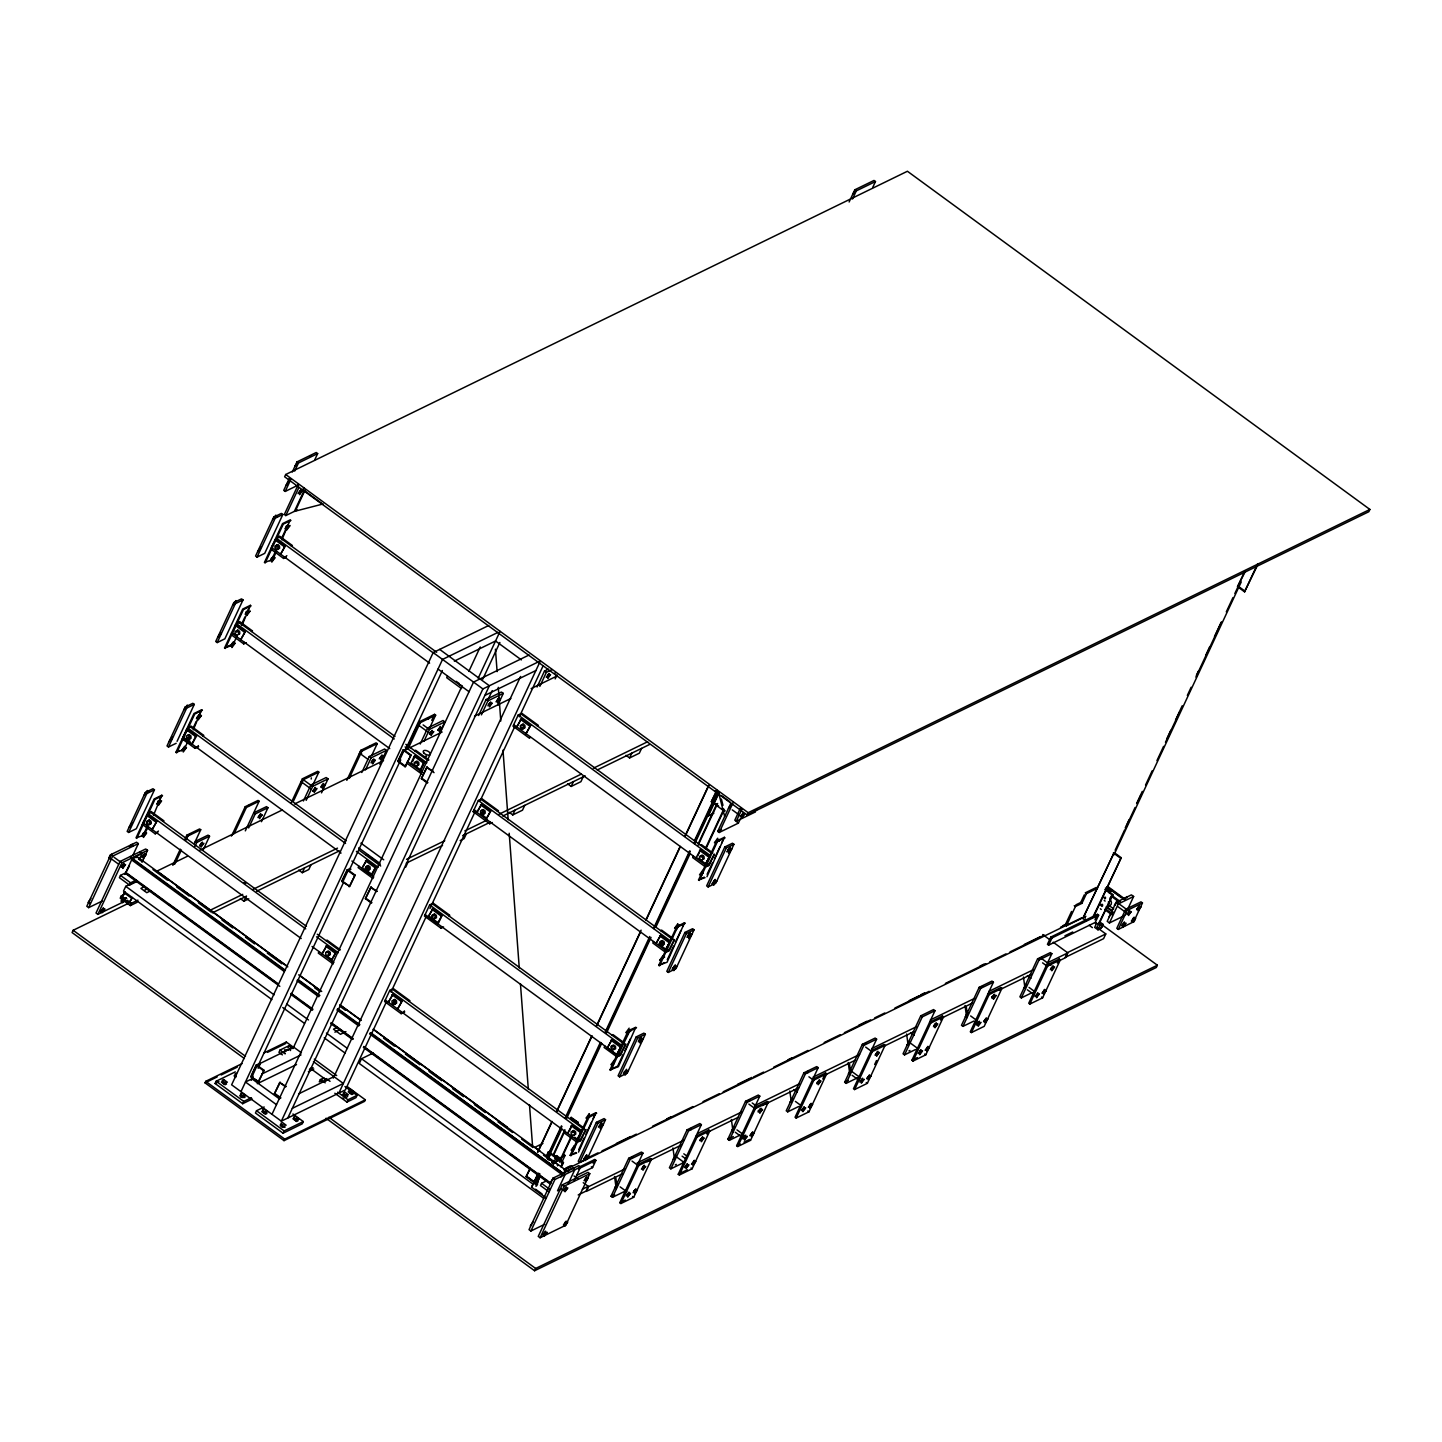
<?xml version="1.0" encoding="UTF-8"?>
<svg xmlns="http://www.w3.org/2000/svg" width="1442" height="1442" viewBox="0 0 1442 1442"><rect width="100%" height="100%" fill="white"/><g stroke="black" fill="none" stroke-linecap="round" stroke-linejoin="round"><path stroke-width="1.5" d="M236.722 632.263L237.245 631.127M279.009 547.059L277.567 548.248M393.576 1001.631L395.036 1000.46L395.919 1002.569M572.726 1132.619L573.249 1131.483M701.136 857.251L701.425 856.314M88.088 902.476L90.864 898.6M89.566 903.575L89.692 902.241M103.283 909.091L103.409 907.775L100.616 911.65L101.877 911.038M110.241 859.252L110.367 857.918M111.413 855.593L111.539 854.277M121.29 867.327L124.066 863.452L123.94 864.767M121.308 900.295L121.164 901.629L122.444 900.998M131.961 845.571L132.087 844.255M144.182 795.047L147.426 790.522L147.282 792.055M141.658 836.18L144.903 831.655L144.759 833.206M144.506 854.745L144.633 853.43L141.839 857.305L143.1 856.674M159.701 801.139L159.846 799.607L156.601 804.113L158.079 803.392M169.093 741.639L172.337 737.114L172.193 738.664M187.136 706.598L187.28 705.066L184.035 709.59L185.513 708.869M184.612 747.731L184.756 746.199L181.512 750.723L182.99 750.002M196.454 718.657L199.699 714.15L199.555 715.683M217.796 637.184L221.041 632.678L220.896 634.21M202.222 843.462L202.349 842.128L199.555 846.003L200.835 845.391M230.215 646.268L233.46 641.744M235.839 602.161L235.983 600.611L232.739 605.135L234.217 604.414M248.258 611.228L248.403 609.696L245.158 614.22L246.636 613.499M231.315 836.09L234.091 832.214L233.965 833.548M272.592 519.679L275.837 515.154L275.692 516.687M273.169 557.838L273.313 556.288L270.069 560.812L271.529 560.091M288.923 482.349L289.049 481.033L286.255 484.909L287.517 484.278M288.112 525.771L288.256 524.239L285.011 528.745L286.489 528.042M260.623 814.964L260.768 813.648L257.974 817.524L259.236 816.893M300.711 490.983L300.837 489.649L298.061 493.525L299.323 492.912M315.329 788.738L315.456 787.422L312.662 791.298L313.923 790.667M323.513 784.736L323.639 783.421L320.845 787.296L322.107 786.683M349.541 778.193L349.667 776.877L346.999 779.437M359.274 754.166L360.806 750.903M373.73 760.24L373.857 758.925L371.081 762.8L372.342 762.187M381.914 756.257L382.04 754.941L379.264 758.798L380.526 758.186M428.526 719.125L428.653 717.81L427.391 718.422M440.333 727.759L440.459 726.444L437.683 730.319L438.945 729.706M487.901 705.805L490.695 701.948L490.568 703.263M498.752 699.262L498.878 697.946L496.084 701.821L497.346 701.209M548.987 674.766L549.114 673.45L546.32 677.325L547.581 676.713M545.509 1232.477L545.635 1231.144L542.859 1235.019L544.121 1234.406M550.988 1181.539L553.764 1177.663L553.638 1178.979M566.183 1188.136L566.309 1186.82L563.516 1190.695L564.795 1190.083M571.104 1150.211L574.349 1145.687L574.204 1147.219M566.057 1222.437L566.183 1221.122L563.407 1224.997L564.669 1224.384M572.835 1151.473L574.619 1147.67M574.186 1168.957L574.313 1167.623L573.051 1168.254M589.147 1115.171L589.291 1113.621L586.047 1118.145L587.525 1117.424M586.624 1156.304L586.768 1154.772L583.523 1159.278L585.001 1158.557M598.466 1127.229L601.711 1122.705L601.566 1124.255M612.688 1066.017L614.454 1062.213M623.377 1073.821L626.621 1069.315L626.477 1070.847M627.63 1033.968L627.793 1032.418M630.731 1030.976L630.893 1029.444L629.415 1030.165M616.257 1188.785L616.383 1187.469M617.428 1185.144L617.555 1183.828L614.761 1187.703L616.022 1187.072M626.188 1196.049L628.982 1192.173L628.856 1193.507M641.42 1038.799L641.564 1037.249L638.319 1041.773L639.797 1041.052M635.76 1190.137L635.886 1188.821L633.092 1192.696L634.372 1192.065M662.761 957.308L662.905 955.776L659.661 960.3L661.139 959.579M644.087 1166.56L644.213 1165.244L641.42 1169.12L642.699 1168.507M672.08 969.384L675.325 964.86L675.18 966.392M676.352 929.513L679.597 924.989M677.704 925.259L677.848 923.727L674.604 928.233L676.082 927.512M690.123 934.344L690.267 932.794L687.023 937.318L688.501 936.597M699.514 874.843L702.759 870.319L702.615 871.851M701.245 876.105L703.011 872.302M717.557 839.803L717.701 838.253L714.457 842.777L715.935 842.056M687.275 1165.01L687.401 1163.694L684.608 1167.569L685.869 1166.938M691.06 1129.717L691.187 1128.383L689.925 1129.014M715.034 880.936L715.178 879.404L711.933 883.91L713.393 883.189M719.288 841.065L719.45 839.532L716.35 842.507M694.179 1161.639L694.305 1160.323L691.511 1164.199L692.773 1163.586M728.498 808.277L731.274 804.402L731.148 805.717M702.506 1138.062L702.633 1136.747L699.839 1140.622L701.1 1140.009M729.976 848.887L730.121 847.337L726.876 851.862L728.354 851.14M742.954 814.351L743.081 813.036L740.287 816.911L741.548 816.298M731.599 1130.708L734.375 1126.833L734.248 1128.167M733.077 1131.808L733.203 1130.492M749.48 1101.219L749.606 1099.904L748.344 1100.516M752.58 1133.16L752.706 1131.826L749.93 1135.701L751.192 1135.088M855.575 191.281L855.701 189.965L852.925 193.841L854.187 193.228M804.095 1108.033L804.221 1106.699L801.446 1110.574L802.707 1109.961M807.899 1072.722L808.025 1071.406L806.745 1072.019M810.999 1104.662L811.125 1103.346L808.349 1107.222L809.611 1106.591M816.677 1083.645L819.453 1079.77L819.326 1081.085M849.915 1074.813L850.041 1073.497M851.068 1071.172L851.195 1069.856L848.419 1073.731L849.68 1073.118L848.202 1062.52M859.847 1082.095L862.64 1078.219L862.514 1079.535M869.418 1076.165L869.544 1074.849L866.75 1078.724L868.012 1078.111M877.745 1052.588L877.872 1051.272L875.078 1055.147L876.339 1054.535M920.915 1051.038L921.059 1049.722L918.266 1053.597L919.527 1052.984M927.819 1047.685L927.945 1046.351L925.169 1050.227L926.431 1049.614M936.146 1024.108L936.273 1022.775L933.497 1026.65L934.758 1026.037M965.239 1016.754L968.033 1012.879L967.906 1014.195M966.735 1017.836L966.861 1016.52M983.588 1021.747L986.364 1017.872L986.238 1019.188M1037.753 994.061L1037.88 992.745L1035.086 996.62L1036.365 995.989M1041.539 958.768L1041.683 957.434L1040.403 958.065M1044.657 990.69L1044.783 989.374L1041.989 993.25L1043.269 992.637M1050.317 969.673L1053.111 965.798L1052.984 967.113M1109.096 916.643L1111.89 912.768L1111.764 914.084M1123.12 926.9L1125.914 923.024L1124.399 926.269M1124.291 923.241L1124.418 921.925L1121.642 925.8L1122.903 925.187M1126.779 897.951L1126.905 896.636L1124.255 899.177M1129.609 911.849L1129.735 910.533L1126.941 914.408L1128.221 913.795M1132.835 922.159L1135.629 918.284L1134.115 921.546L1118.271 929.423L1116.793 928.342L1125.643 909.343L1140.983 901.863L1142.461 902.944L1133.61 921.943L1132.132 920.861M1134.007 918.518L1134.133 917.184L1131.357 921.059L1132.619 920.447M102.887 909.055L101.697 910.713M159.251 801.103L158.314 800.923M184.161 747.695L182.503 749.786M196.995 717.449L198.906 714.998L198.978 715.971M287.661 525.735L286.165 526.204L286.273 527.664M300.333 490.947L299.143 492.605M381.535 756.221L379.949 758.059M626.026 1070.793L624.098 1072.001M693.782 1161.603L692.827 1163.063M927.44 1047.631L926.485 1049.091M150.599 822.787L149.157 823.616M367.169 867.345L369.386 867.255M415.981 762.584L415.927 763.629M522.004 725.903C523.482 722.712 526.006 728.931 522.689 727.525M557.639 1165.839L557.243 1164.541M614.995 1047.775L613.571 1048.604M661.301 942.365L663.518 942.257M245.879 612.381L245.807 613.319M488.423 704.525L490.226 702.975M586.173 1156.268L585.614 1157.313M718.711 841.353L718.801 840.416L716.926 842.236M640.843 1039.069C641.546 1036.203 637.256 1041.43 639.581 1040.673M714.565 880.9L714.006 881.945M626.711 1194.769L628.514 1193.219M702.002 1138.315L700.307 1139.757L701.623 1138.928M803.591 1108.267L802.509 1109.655M817.181 1082.365L818.984 1080.815M860.369 1080.815L862.172 1079.265M868.913 1076.417L867.309 1077.967L868.751 1076.723M1037.249 994.295L1036.167 995.683M1050.839 968.393L1052.642 966.843M1097.272 926.683L1097.704 925.746M1123.787 923.493L1122.489 925.007M1129.104 912.101L1128.257 913.273M225.511 1083.627L223.42 1083.699M127.671 903.701L73.163 930.288L72.1 932.559L244.401 1058.554M285.696 474.508L284.633 476.779L747.118 814.964L1368.837 511.712L1369.9 509.441L907.415 171.256L285.696 474.508L748.182 812.693L1369.9 509.441M112.692 856.097L110.854 854.764L86.808 906.297L88.647 907.649L112.692 856.097L138.36 843.588L136.521 842.236L110.277 854.89L108.745 858.152L110.025 857.539M289.427 478.149L283.732 490.37L285.21 491.434L298.62 484.891M292.275 472.057L297.016 461.873L316.195 452.518L317.655 453.599L314.807 459.71M285.21 491.434L290.887 479.231M294.691 471.083L298.494 462.954L317.655 453.599M145.3 792.505L127.166 831.403L128.644 832.467L136.305 828.735L154.456 789.837L152.978 788.756L145.3 792.505L146.778 793.587L154.456 789.837M177.078 741.332L194.291 704.381L192.831 703.299L185.153 707.049L167.02 745.947L168.498 747.01L176.158 743.279M233.856 602.594L215.723 641.492L217.201 642.573L224.862 638.824L243.013 599.926L241.535 598.863L233.856 602.594L235.334 603.675L243.013 599.926M273.71 517.137L255.576 556.035L257.055 557.117L264.715 553.367L282.848 514.47L281.388 513.406L273.71 517.137L275.188 518.219L282.848 514.47M128.644 832.467L146.778 793.587M168.498 747.01L186.631 708.13L194.291 704.381M217.201 642.573L235.334 603.675M257.055 557.117L275.188 518.219M142.019 862.208L147.553 850.311L145.714 848.977L120.046 861.487L96.019 913.02L97.858 914.372L123.525 901.863M97.858 914.372L121.903 862.839L147.553 850.311M298.368 484.386L284.326 514.488L285.804 515.569L297.304 509.945M285.804 515.569L298.909 487.468M153.483 815.217L161.81 795.227L154.15 798.958L136.017 837.856L143.137 835.459M182.341 750.128L175.852 752.4L194.003 713.502L201.664 709.77L193.336 729.76M231.693 645.547L224.555 647.945L242.707 609.065L250.367 605.316L242.04 625.305M281.893 539.849L290.221 519.859L282.542 523.608L264.409 562.488L270.898 560.235M156.745 821.453L152.185 829.547L156.745 821.453L147.535 814.712L142.974 822.805L301.198 938.526M187.388 729.255L182.828 737.349L192.038 744.09L196.599 735.997L187.388 729.255L186.36 729.76L195.571 736.483L196.599 735.997M233.442 630.496L236.091 624.801L245.302 631.542L240.742 639.635L245.302 631.542M285.155 546.085L280.595 554.179L285.155 546.085L275.945 539.344L271.384 547.437L429.608 663.158M136.738 838.397L154.889 799.499L162.549 795.768M176.591 752.94L194.724 714.042L202.403 710.311M225.294 648.485L243.446 609.606L251.106 605.856M265.148 563.029L283.281 524.131L290.96 520.4M126.229 872.608L120.479 875.402L119.416 877.691L129.546 885.1L137.206 881.35M303.829 487.702L302.946 489.595L321.512 503.168M132.808 855.485L138.36 843.588M124.877 874.447L132.484 858.116L142.073 853.448L139.874 851.825M144.579 832.178L147.3 826.338M159.089 801.067L161.81 795.227M193.498 727.273L196.22 721.433M199.843 713.664L201.664 709.77M241.301 624.765L244.924 616.978M248.565 609.209L250.367 605.316M272.989 556.81L275.71 550.97M282.055 537.361L285.678 529.575M304.118 490.496L294.366 511.387L323.188 503.943M279.82 986.328L125.436 873.437L129.456 865.903M145.318 832.719L148.039 826.879M185.171 747.262L187.893 741.422M233.874 642.808L236.596 636.967M273.728 557.351L276.449 551.511M295.394 510.883L305.127 489.992M136.593 857.575L137.026 856.638L287.787 966.861M124.535 894.328L121.29 895.915L120.227 898.186L130.357 905.594L136.846 902.422L137.909 900.15L131.402 903.305L130.357 905.594M135.53 881.567L125.742 886.343L123.525 891.084L271.907 999.576M192.038 744.09L195.571 736.483M139.225 859.558L142.073 853.448M121.741 897.483L125.003 892.165L121.741 897.483L129.095 902.872L132.376 897.555L129.095 902.872M129.546 885.1L130.591 882.81L136.359 880.017M142.289 824.373L155.177 833.8L158.44 831.043M182.143 738.917L195.031 748.344L195.733 746.83M230.846 634.462L243.734 643.889L244.455 642.375M270.699 549.005L283.587 558.433L286.85 555.675M197.59 747.1L198.293 745.568M172.86 865.164L180.304 849.158M184.973 839.172L186.829 835.17L199.609 828.934L200.726 829.745L194.201 843.732M174.897 863.956L181.422 849.969M186.072 839.983L187.947 835.981L200.726 829.745M194.904 846.436L196.779 842.434L209.559 836.198L208.081 835.134L195.301 841.371L196.779 842.434M203.034 850.203L209.559 836.198M232.198 834.666L245.248 806.673L258.028 800.436L259.127 801.247L245.32 830.862M234.235 833.476L246.348 807.484L259.127 801.247M248.673 827.942L255.198 813.955L267.978 807.718L266.5 806.637L253.72 812.873L255.198 813.955M261.453 821.706L267.978 807.718M240.327 898.564L243.896 901.178L246.149 896.365M291.194 802.797L302.387 778.806L317.727 771.326L318.826 772.137L312.301 786.124M293.231 801.608L303.487 779.617L318.826 772.137M303.397 800.995L310.859 785.007L326.198 777.526L328.037 778.86L321.512 792.866M306.173 800.346L312.698 786.359L328.037 778.86M298.728 870.067L302.315 872.698L304.568 867.868M347.36 1086.691L365.331 1099.813L364.628 1101.328L284.038 1140.64L205.016 1082.852L205.737 1081.338L241.986 1063.655M346.819 780.302L360.806 750.327L376.128 742.846L377.245 743.639L371.639 755.644M349.775 777.112L361.906 751.12L377.245 743.639M311.057 864.695L308.804 869.526L302.315 872.698M252.296 1099.02L242.707 1103.707L215.092 1083.501L216.156 1081.23L235.316 1071.875M361.816 772.497L369.26 756.509L384.599 749.029L386.438 750.381L379.913 764.368M365.511 769.848L371.099 757.861L386.438 750.381M488.73 625.486L433.177 652.577L231.621 1084.817L281.334 1121.155L345.341 1089.936L386.222 1002.262M240.976 1091.648L442.532 659.427L498.085 632.317M252.26 1074.416L256.676 1064.917L264.048 1070.306L258.731 1081.698L250.728 1076.615L256.045 1065.223L258.983 1063.799L259.902 1064.466L258.136 1068.27M341.754 881.404L347.72 869.688L355.074 875.078L349.757 886.47L341.754 881.404L347.071 869.995L350.009 868.571L350.929 869.238L347.991 870.68L342.691 882.071M403.688 749.66L411.042 755.049L405.094 766.765L397.722 761.376L403.039 749.984L406.896 749.227L403.958 750.651L398.641 762.043M402.805 751.57L398.371 761.07L405.725 766.441M251.647 1077.3L256.964 1065.908L259.902 1064.466M251.269 1080.328L253.179 1076.255M258.875 1064.016L343.484 882.558M349.198 870.319L400.534 760.222M405.292 750.038L442.37 670.53M407.095 747.821L419.207 721.829L434.547 714.349L435.646 715.16L430.058 727.147M408.194 748.614L420.325 722.64L435.646 715.16M242.707 1103.707L243.77 1101.418L251.431 1097.686M258.082 1082.005L264.048 1070.306M349.126 886.776L355.074 875.078M405.094 766.765L411.042 755.049M319.006 951.558L318.303 953.09L333.21 963.995M358.86 866.101L358.157 867.615L373.063 878.52M447.417 676.19L446.714 677.722L461.62 688.627M326.685 945.718L322.125 953.811L326.685 945.718L335.896 952.441L331.318 960.534L335.896 952.441M361.96 868.336L366.538 860.243L375.731 866.984L372.198 874.573L371.171 875.078L361.96 868.336L366.538 860.243M414.215 756.293L410.664 763.899L411.691 763.395L420.902 770.136L424.435 762.53L415.242 755.806L414.215 756.293L423.425 763.034L424.435 762.53M420.217 744.018L427.679 728.012L443.018 720.531L444.857 721.883L439.269 733.888M412.574 761.502L415.242 755.806M431.753 720.351L434.547 714.349M292.51 1048.19L289.067 1045.666L280 1050.082L278.955 1052.354L282.398 1054.877M423.93 741.368L429.518 729.364L444.857 721.883M293.483 1047.289L286.309 1042.025L285.606 1043.557L267.473 1052.39M264.174 1106.987L256.514 1110.737L255.45 1113.008L283.065 1133.214L302.225 1123.859L303.289 1121.57L292.942 1113.999M288.003 1047.937L289.067 1045.666M371.171 875.078L375.731 866.984M423.425 763.034L419.874 770.623L420.902 770.136M292.942 1048.604L462.179 685.689M468.83 671.413L480.24 646.953M280.253 1098.209L274.359 1093.901L279.676 1082.509L286.219 1086.511M371.297 902.998L365.403 898.69L370.72 887.281L377.245 891.282M427.265 782.97L421.37 778.662L426.688 767.27L433.213 771.254M274.359 1093.901L280.325 1082.203M365.403 898.69L371.351 886.974M421.37 778.662L427.319 766.946M271.979 1114.324L473.535 682.084L529.088 654.992M478.185 678.263L500.05 631.362M482.764 679.164L499.887 642.465M281.334 1121.155L482.89 688.934L540.408 660.869L338.852 1093.108M287.823 1118.001L489.379 685.761L439.666 649.405M405.671 867.165L407.924 862.352M283.065 1133.214L284.128 1130.925L303.289 1121.57M478.636 715.52L486.098 699.532L501.437 692.052L503.276 693.386L497.688 705.39M487.54 700.65L492.209 690.664M481.412 714.872L487.937 700.866L503.276 693.386M284.038 1140.64L284.741 1139.126L365.331 1099.813M323.981 1077.823L320.358 1079.589L319.295 1081.861L322.918 1080.094M333.3 1078.111L520.598 676.46M408.915 1001.253L409.943 1000.748L393.378 988.635L389.791 990.384L384.581 1001.541L401.164 1013.672L404.733 1011.923M448.768 915.796L449.796 915.291L433.213 903.179L429.644 904.927L424.435 916.085L441 928.197L443.559 926.954M492.263 822.517L489.703 823.761L473.138 811.648L478.347 800.472L481.934 798.724L498.499 810.837L497.472 811.341M537.325 725.885L538.353 725.38L521.77 713.267L518.201 715.016L512.992 726.173L529.556 738.304L530.277 736.772M390.98 992.078L426.147 916.643M429.95 908.478L475.59 810.62M480.348 800.418L514.578 727.02M519.318 716.836L543.093 665.862M373.262 1053.021L361.527 1058.734L359.31 1063.493L543.868 1198.446M466.325 833.855L464.09 838.667L460.196 840.578M392.963 994.169L388.403 1002.262L392.963 994.169L402.174 1000.91L397.595 1009.003L402.174 1000.91M428.238 916.806L432.816 908.712L442.009 915.454L438.476 923.042L437.449 923.547L428.238 916.806L431.933 910.623M481.52 804.257L476.96 812.369L481.52 804.257L490.731 810.999L486.152 819.092L490.731 810.999M521.373 718.801L516.795 726.894L521.373 718.801L530.566 725.542L526.006 733.636L530.566 725.542M537.055 687.023L544.499 671.035L548.339 669.16M539.831 686.374L546.356 672.387L552.106 669.575M334.832 1093.234L346.927 1102.067L347.991 1099.777L357.039 1095.361L344.944 1086.529M357.039 1095.361L355.976 1097.65L346.927 1102.067M437.449 923.547L442.009 915.454M555.17 678.894L557.027 674.892M401.164 1013.672L401.867 1012.14M441 928.197L441.721 926.683M489.703 823.761L490.424 822.228M403.706 1012.41L404.427 1010.896M509.152 812.297L512.757 814.928L515.01 810.116M524.744 805.357L522.491 810.188L512.757 814.928M567.571 783.799L571.176 786.449L573.429 781.618M849.122 202.006L854.818 189.803L873.996 180.448L875.474 181.53L872.626 187.64M583.163 776.877L580.91 781.69L571.176 786.449M852.492 199.014L856.296 190.885L875.474 181.53M625.972 755.32L629.577 757.951L631.83 753.121M641.582 748.38L639.329 753.193L629.577 757.951M540.119 1176.546L536.532 1184.279L526.15 1176.69L529.953 1168.543M537.56 1152.23L551.799 1121.678M556.558 1111.494L591.707 1036.113M596.465 1025.911L641.113 930.162M645.854 919.978L680.065 846.634M684.806 836.45L708.563 785.511M526.15 1176.69L530.332 1168.344M537.938 1152.05L552.196 1121.479M556.936 1111.295L592.085 1035.915M596.844 1025.731L640.536 932.019M646.25 919.78L680.444 846.436M685.202 836.252L708.941 785.313M546.284 1197.996L531.557 1187.217L537.938 1173.554M546.121 1155.979L548.717 1151.707L563.443 1162.486L561.623 1166.38M724.425 811.269L711.339 801.698L716.8 790M538.695 1173.175L531.557 1187.217M711.339 801.698L715.737 793.515M534.802 1183.017L538.605 1174.87M547.167 1156.52L561.407 1125.968M565.21 1117.82L600.359 1042.44M605.117 1032.238L649.765 936.489M653.568 928.342L689.673 850.924M694.413 840.74L717.413 791.424M535.361 1183.413L539.867 1173.77M547.059 1158.341L561.965 1126.364M566.706 1116.18L601.296 1042.656M605.658 1032.652L649.747 938.742M654.109 928.738L690.213 851.321M694.017 843.173L717.954 791.82M535.865 1186.207L539.903 1175.807M547.491 1159.512L561.749 1128.942M566.49 1118.758L601.656 1043.377M606.397 1033.193L651.045 937.426M655.804 927.242L689.997 853.898M694.756 843.714L718.513 792.776M548.23 1159.188L550.033 1155.33L548.861 1154.465M707.121 815.072L708.292 815.92L719.089 792.776M552.863 1155.511L564.885 1129.699M698.307 843.588L716.818 803.879M553.674 1155.114L564.777 1131.285M698.18 845.174L717.629 803.482M564.994 1131.429L564.273 1132.943L577.16 1142.37L580.747 1140.622L585.957 1129.465L579.72 1141.127M604.829 1045.973L604.126 1047.487L617.014 1056.914L620.601 1055.165L625.81 1043.99L619.573 1055.67M653.55 941.518L652.829 943.032L665.717 952.459L669.304 950.711L674.514 939.553L668.277 951.215M693.386 856.061L692.683 857.575L705.571 867.002L709.158 865.254L714.349 854.097L708.13 865.759M547.293 1180.493L541.543 1183.305L540.48 1185.576L548.915 1191.759M551.691 1162.486L553.566 1160.99L551.691 1162.486L553.53 1163.838L555.404 1162.324L553.349 1160.738L554.467 1162.576L557.621 1160.431L556.161 1159.368L553.349 1160.738M554.665 1157.782L556.648 1155.637L560.704 1158.593L558.721 1160.738L554.665 1157.782L556.648 1155.637M581.306 1131.898L576.746 1139.991L581.306 1131.898L572.095 1125.175L567.535 1133.268L568.563 1132.763M607.388 1047.811L611.949 1039.718L621.16 1046.441L617.609 1054.03L616.599 1054.535L607.388 1047.811L611.949 1039.718M660.652 935.263L656.092 943.356L660.652 935.263L669.863 941.987L665.303 950.08L669.863 941.987M709.716 856.53L705.156 864.623L709.716 856.53L700.506 849.807L695.945 857.9L696.973 857.395M553.53 1163.838L555.404 1162.324M554.467 1162.576L557.621 1160.431M556.161 1159.368L557.279 1161.207M569.446 1130.87L572.095 1125.175M697.856 855.503L700.506 849.807M559.875 1160.63L570.978 1136.819M705.318 848.725L723.83 809.016M559.748 1162.234L571.789 1136.422M706.129 848.329L723.722 810.602M574.114 1180.836L580.585 1166.957L578.747 1165.623L553.079 1178.132L529.052 1229.666L530.89 1231.017L544.716 1224.276M561.407 1163.189L565.012 1155.475L563.84 1154.627M530.89 1231.017L554.918 1179.484L580.585 1166.957M560.848 1166.758L563.443 1162.486M740.251 819.11L738.376 823.13L719.197 832.485L717.719 831.403L730.824 803.302M719.197 832.485L733.239 802.383M616.599 1054.535L621.16 1046.441M576.638 1153.041L570.149 1155.312L588.282 1116.414L595.943 1112.683L578.548 1152.104M609.984 1069.856L628.135 1030.958L635.796 1027.227L618.402 1066.647L609.984 1069.856L617.663 1066.107L623.106 1054.444M658.706 965.401L676.839 926.503L684.499 922.772L667.105 962.211L658.706 965.401L664.456 962.607M705.03 877.673L698.541 879.944L716.692 841.047L724.353 837.315L706.959 876.736M561.028 1176.96L562.939 1172.869L572.528 1168.2L574.727 1169.822L568.076 1184.098M570.87 1155.853L589.508 1116.234M610.723 1070.397L630.1 1030.309L629.974 1031.625M659.427 965.942L677.578 927.044L685.238 923.313M699.28 880.485L717.413 841.587L725.092 837.856M562.29 1184.855L538.245 1236.407L540.101 1237.759L565.769 1225.231L589.796 1173.698L587.957 1172.346L562.29 1184.855L564.128 1186.207L589.796 1173.698M578.711 1149.634L584.154 1137.954M585.975 1134.079L591.418 1122.399M593.221 1118.505L595.943 1112.683M624.909 1050.551L630.352 1038.889M667.267 959.723L673.612 946.114M675.433 942.221L680.876 930.559M682.697 926.665L684.499 922.772M707.121 874.267L712.564 862.586M714.385 858.711L719.81 847.031M721.631 843.137L724.353 837.315M540.101 1237.759L564.128 1186.207M740.485 807.989L734.807 820.21L736.267 821.273L755.446 811.918L753.968 810.855M736.267 821.273L741.963 809.07M596.375 1122.345L578.242 1161.243L579.72 1162.306L587.381 1158.575L605.514 1119.677L604.054 1118.595L596.375 1122.345L597.853 1123.426L605.514 1119.677M636.228 1036.888L618.095 1075.786L619.573 1076.85L627.234 1073.118L645.367 1034.22L643.889 1033.139L636.228 1036.888L637.706 1037.97L645.367 1034.22M684.932 932.433L666.799 971.331L668.277 972.413L675.938 968.663L694.071 929.766L692.611 928.702L684.932 932.433L686.41 933.515L694.071 929.766M724.785 846.977L706.652 885.875L708.112 886.938L715.791 883.207L733.924 844.309L732.446 843.228L724.785 846.977L726.263 848.058L733.924 844.309M579.72 1162.306L597.853 1123.426M619.573 1076.85L637.706 1037.97M668.277 972.413L686.41 933.515M708.112 886.938L726.263 848.058M326.018 1118.235L534.585 1270.744L535.649 1268.473L1157.367 965.221L1099.327 922.79M747.118 814.964L748.182 812.693M593.059 1163.135L594.753 1159.512L595.925 1160.377L592.554 1167.605L576.998 1175.194M625.017 1168.885L588.624 1186.622L586.407 1191.38L622.8 1173.626M625.251 1191.11L612.453 1197.329L610.993 1196.265L628.694 1158.286L641.474 1152.05L642.952 1153.113L619.826 1202.718L620.925 1203.529L633.705 1197.293L651.423 1159.314L650.324 1158.503L637.544 1164.739L638.644 1165.551L651.423 1159.314M612.453 1197.329L630.172 1159.35L642.952 1153.113M620.925 1203.529L638.644 1165.551M709.843 1130.816L697.063 1137.053L695.945 1136.242L708.725 1130.005L709.843 1130.816L692.124 1168.795L679.344 1175.032L678.245 1174.239L701.371 1124.634L699.893 1123.552L687.113 1129.789L669.394 1167.768L670.872 1168.849L683.652 1162.612M670.872 1168.849L688.591 1130.87L701.371 1124.634M679.344 1175.032L697.063 1137.053M706.868 1134.007L708.725 1130.005M740.251 1135.016L729.292 1140.352L727.813 1139.27L745.532 1101.291L758.312 1095.055L759.79 1096.136L736.646 1145.741L737.763 1146.552L750.543 1140.316L768.244 1102.337L767.144 1101.526L754.364 1107.762L755.464 1108.556L768.244 1102.337M729.292 1140.352L746.992 1102.373L759.79 1096.136M737.763 1146.552L755.464 1108.556M826.663 1073.839L813.883 1080.076L812.783 1079.265L825.563 1073.028L826.663 1073.839L808.962 1111.818L796.164 1118.055L795.065 1117.244L818.191 1067.639L816.731 1066.575L803.933 1072.794L786.232 1110.791L787.711 1111.854L798.652 1106.519M787.711 1111.854L805.411 1073.875L818.191 1067.639M796.164 1118.055L813.883 1080.076M822.769 1079.031L825.563 1073.028M858.891 1077.138L846.112 1083.375L844.652 1082.293L862.352 1044.314L875.132 1038.078L876.61 1039.159L853.484 1088.746L854.583 1089.557L867.363 1083.321L885.082 1045.342L883.982 1044.531L871.184 1050.767L872.302 1051.578L885.082 1045.342M846.112 1083.375L863.83 1045.396L876.61 1039.159M854.583 1089.557L872.302 1051.578M874.645 1064.52L876.52 1060.537M943.501 1016.862L930.703 1023.081L929.603 1022.288L942.383 1016.051L943.501 1016.862L925.782 1054.841L913.002 1061.078L911.903 1060.267L935.029 1010.662L933.551 1009.58L920.771 1015.817L903.053 1053.796L904.531 1054.877L915.49 1049.542M904.531 1054.877L922.249 1016.898L935.029 1010.662M913.002 1061.078L930.703 1023.081M940.526 1020.053L942.383 1016.051M1001.902 988.365L989.122 994.601L988.022 993.79L1000.802 987.554L1001.902 988.365L984.201 1026.343L971.421 1032.58L970.304 1031.769L993.43 982.164L991.97 981.101L979.19 987.319L961.472 1025.316L962.95 1026.38L973.909 1021.044M962.95 1026.38L980.65 988.401L993.43 982.164M971.421 1032.58L989.122 994.601M1060.321 959.867L1047.541 966.104L1046.441 965.293L1059.221 959.056L1060.321 959.867L1042.602 997.846L1029.822 1004.083L1028.723 1003.272L1051.849 953.685L1050.371 952.603L1037.591 958.84L1019.891 996.819L1021.351 997.9L1032.31 992.547M1021.351 997.9L1039.069 959.921L1051.849 953.685M1050.821 937.066L1047.451 944.312L1048.604 945.159L1095.271 922.411L1098.642 915.165L1097.47 914.318L1050.821 937.066L1051.993 937.931L1098.642 915.165M1048.604 945.159L1051.993 937.931M1071.55 911.452L1065.259 924.953L1066.413 925.818L1085.898 916.319M1029.822 1004.083L1047.541 966.104M1066.413 925.818L1075.426 906.513L1081.915 903.359L1086.403 893.698L1097.542 888.272M1075.876 904.873L1080.743 902.494L1084.348 894.779M1057.347 963.058L1059.221 959.056M1086.331 921.041L1082.834 918.482L1114.197 852.564L1121.209 857.702L1093.433 917.256M1125.193 828.032L1128.996 819.885M1136.602 803.591L1142.298 791.37M1167.011 738.394L1170.796 730.247M1175.554 720.063L1182.206 705.787M1196.445 675.235L1198.356 671.161M1205.963 654.866L1209.748 646.701M1214.506 636.517L1221.158 622.259M1258.325 563.642L1244.554 591.833L1237.542 586.714L1244.951 570.834M1114.197 852.564L1082.834 918.482M1115.135 850.257L1124.634 829.889M1126.526 825.815L1135.088 807.484M1136.981 803.392L1140.784 795.245M1145.543 785.061L1152.176 770.803M1156.935 760.619L1163.586 746.361M1165.478 742.288L1179.736 711.717M1187.343 695.423L1191.128 687.275M1195.887 677.091L1221.536 622.079M1226.295 611.895L1232.946 597.619M1234.839 593.545L1237.687 587.435M1237.542 586.714L1244.825 572.42M1053.219 942.221L1067.819 952.892L1065.602 957.65L1057.509 961.598M1113.963 854.872L1241.274 581.865M1092.621 917.653L1121.209 857.702M1244.554 591.833L1257.514 564.038M1094.947 919.744L1097.47 914.318M1108.754 890.417L1111.169 891.246L1109.295 892.76M1108.988 890.669L1107.798 890.651M1109.637 890.759L1108.862 892.418L1111.169 891.246M1110.142 891.787L1110.845 890.273L1106.789 887.299M1098.389 924.178L1112.809 894.527L1109.547 892.129M1099.164 923.799L1112.809 894.527M1099.94 925.638L1096.623 923.222L1094.676 927.404L1097.993 929.82L1099.94 925.638L1102.878 924.214L1099.561 921.78M1102.878 924.214L1100.931 928.396L1097.993 929.82M1127.428 909.776L1133.628 896.473L1131.411 894.869L1116.072 902.35L1107.222 921.33L1109.439 922.952L1124.76 915.472M1109.439 922.952L1118.289 903.954L1133.628 896.473M1105.798 933.929L1103.581 938.67L1065.241 957.38L1067.441 952.621L1105.798 933.929L1096.731 927.296M1118.271 929.423L1127.121 910.425L1142.461 902.944M1157.367 965.221L1156.304 967.492L534.585 1270.744M259.975 815.505L260.083 814.388L258.839 816.713M311.328 777.887L311.22 779.022M322.846 785.295C323.999 781.852 319.439 788.251 322.413 785.908M361.563 753.391L361.311 754.49L368.197 759.519M373.081 760.799C373.947 757.32 369.693 764.278 372.865 761.106M381.427 756.491L380.58 757.663M535.234 1182.098L534.387 1183.918M701.984 874.285L702.957 872.915M727.597 850.041L729.58 848.563M588.516 1117.604L596.682 1113.224M573.574 1149.653L574.547 1148.283M689.348 934.975C690.79 931.153 685.545 937.661 688.555 936.002M674.405 967.041L674.676 965.743L672.711 968.483M745.027 1137.071C745.875 1133.574 741.657 1140.55 744.811 1137.378M810.332 1105.203L810.44 1104.085L809.665 1106.086M935.497 1024.649C936.561 1021.278 932.127 1027.587 935.047 1025.262M978.667 1023.099C979.533 1019.602 975.315 1026.596 978.469 1023.423M1043.99 991.249L1044.098 990.113L1043.305 992.114M1085.123 916.553L1085.249 918.248M246.077 612.039L247.862 610.705M188.127 736.033C190.434 733.491 191.371 740.034 188.433 737.727M314.464 789.603L314.897 788.179L313.527 790.486M327.424 952.495L329.317 952.405M548.104 675.631L548.555 674.207L547.185 676.532M482.259 811.053C484.963 808.475 485.089 815.595 482.349 812.441M628.568 1031.787L636.535 1027.767M565.318 1189.001L565.625 1187.559L564.597 1189.758M643.222 1167.425L643.655 1166.001L642.501 1168.182M686.41 1165.875L686.843 1164.451L685.689 1166.632M876.88 1053.453L877.313 1052.029L875.943 1054.354M920.05 1051.903L920.501 1050.479L919.347 1052.66M1095.415 923.673L1096.317 922.718M1133.142 919.365L1133.592 917.959L1132.673 919.924M129.438 846.815L130.825 844.868M124.174 899.447L122.66 902.71L125.328 900.15M757.23 809.214L754.563 811.756M587.939 1117.874L589.562 1115.621M158.025 801.229L157.863 803.032M122.39 899.141L121.849 900.889M536.082 1184.008L537.848 1182.512M564.958 1223.609L565.643 1221.879L564.489 1224.06M1138.459 907.973L1137.215 908.911L1138.369 906.73M271.781 557.621L270.699 559.929M143.371 832.989L142.289 835.279M143.407 855.899L142.307 856.422L144.164 854.475M201.123 844.615L200.114 845.246L201.267 843.065M430.816 733.167L431.735 731.202L430.347 733.509M741.855 815.505L740.846 816.154L742.612 814.081M534.513 1182.043L534.225 1182.999M544.409 1233.631L543.328 1234.154L545.166 1232.189M759.573 1110.989L760.493 1109.024L759.123 1111.331M438.999 729.183L439.99 727.489M992.979 997.233L994.151 995.052L992.763 997.359M276.864 545.851L278.324 545.797M238.633 633.669L238.741 631.506M148.454 821.219L149.914 821.165M369.314 868.913L367.584 868.733M395.739 1002.839L394.279 1002.893M703.047 858.657L702.885 856.242M663.428 943.915L661.698 943.735M612.868 1046.225L614.328 1046.153M574.637 1134.025L574.745 1131.862M222.663 1082.095L222.753 1083.212M1104.212 900.421L1105.131 901.088M1100.318 908.766L1101.237 909.451M231.459 645.187L232.811 642.645M713.177 882.828L714.529 880.287M537.686 1183.9L536.694 1185.757M584.785 1158.196L586.209 1155.781M417.243 765.684L418.901 764.729L418.757 762.421L416.936 761.088L414.233 762.566L414.377 764.855L416.197 766.189L417.874 765.233L417.711 762.926L415.891 761.592M481.538 810.512L483.214 809.557L485.035 810.891L485.179 813.18L482.475 814.658L480.655 813.324L480.51 811.017L482.169 810.062L483.989 811.395L484.152 813.685M326.703 951.954L328.379 950.999L330.2 952.333L330.344 954.622L327.64 956.1L325.82 954.766L325.676 952.459L327.334 951.504L329.155 952.838L329.317 955.127M700.524 856.061L702.2 855.088L704.02 856.422L704.183 858.729L701.461 860.189L699.64 858.855L699.496 856.566L701.173 855.593L702.993 856.927L703.137 859.234M574.096 1135.052L575.773 1134.079L575.61 1131.79L573.79 1130.456L571.086 1131.934L571.23 1134.223L573.069 1135.557L574.727 1134.584L574.583 1132.294L572.762 1130.961M297.899 462.035L295.105 465.91L296.385 465.297M309.417 456.429L310.679 455.798M276.107 517.155L277.585 516.434M279.207 537.127L276.648 538.389L434.096 653.514M275.945 539.344L274.917 539.849L284.128 546.572M260.894 547.203L257.649 551.727L259.109 551.006M291.356 546.013L292.384 545.527L279.496 536.1M283.587 558.433L286.147 557.189M239.354 622.602L236.794 623.845L394.243 738.971M236.091 624.801L235.082 625.305L244.275 632.029M232.559 632.407L231.531 632.894L389.755 748.632M251.503 631.488L252.53 630.983L239.642 621.556M224.555 647.945L230.323 645.151M243.734 643.889L246.294 642.645M190.65 727.038L188.091 728.282L345.539 843.426M202.799 735.925L203.827 735.438L190.939 726.011M175.852 752.4L179.691 750.525M195.031 748.344L198.617 746.596M147.697 792.505L149.175 791.802M454.338 661.103L495.543 641.005L521.391 659.895M150.797 812.495L148.238 813.757L305.704 928.882M147.535 814.712L146.525 815.217L155.718 821.94M132.484 822.571L129.239 827.095L130.717 826.374M162.946 821.381L163.973 820.895L151.086 811.467M155.177 833.8L157.737 832.557M459.728 685.166L460.755 684.662M132.322 845.967L133.583 845.354M137.026 856.638L132.177 858.999L284.741 970.556M189.641 834.395L190.903 833.782M248.06 805.898L249.322 805.285M303.649 778.788L300.873 782.664L302.135 782.033M368.972 746.92L370.252 746.307M420.469 721.793L417.693 725.668L418.955 725.056M484.873 695.404L535.901 670.512M554.503 673.324L555.765 672.711M175.69 860.712L172.896 864.587L174.158 863.974M187.388 856.278L157.07 871.058L287.337 966.32M199.519 850.347L282.416 809.917M294.547 804.005L383.518 760.601M409.798 747.785L442.153 732.013M474.508 716.223L510.901 698.469M531.125 688.609L557.405 675.793M88.647 907.649L102.472 900.908M414.629 750.759L415.656 750.255L428.905 759.952M397.722 761.376L400.678 759.934M144.524 886.596L140.901 888.38L146.778 892.688L150.419 890.904M144.128 890.471L147.769 888.687M210.46 910.1L242.725 894.364M252.801 889.444L337.5 848.13M212.28 912.876L246.564 896.167M256.64 891.246L339.321 850.906M243.896 901.178L248.781 898.817M365.926 855.214L366.935 854.709L380.201 864.407M473.138 811.648L475.698 810.386M406.554 859.342L444.731 840.722M464.829 830.916L486.927 820.138M498.986 814.261L581.378 774.066M593.419 768.189L647.674 741.729M406.338 863.109L442.514 845.463M462.612 835.675L488.73 822.931M502.789 816.064L585.182 775.886M597.24 769.992L649.495 744.523M326.072 940.671L327.1 940.166L340.348 949.863M708.292 815.92L713.862 813.216M264.156 1052.84L286.309 1042.025M717.719 831.403L721.559 829.529M205.016 1082.852L217.111 1076.958M221.131 1074.993L237.245 1067.134M700.452 845.156L701.461 844.67L712.745 852.907M215.092 1083.501L218.914 1081.626M236.47 1073.299L234.992 1074.02L236.091 1075.714M222.843 1081.32L221.365 1082.041L225.06 1084.745L226.52 1084.024L225.421 1082.311M235.623 1075.083L234.145 1075.804L235.262 1077.516M285.174 1050.93L283.695 1051.651L284.795 1053.345M290.887 1048.136L289.427 1048.857L290.527 1050.551M258.316 1064.34L293.645 1047.108L301.432 1052.804M337.104 1027.425L333.481 1029.191L340.474 1034.311L345.918 1031.643M334.886 1032.166L340.348 1029.516M250.728 1076.615L258.731 1081.698M261.777 1074.056L301.036 1054.895M257.289 1083.699L296.529 1064.557M708.833 864.227L706.274 865.488L513.694 724.659M241.247 1094.784L239.787 1095.505L240.886 1097.218L244.942 1097.488M309.435 1069.387L313.058 1067.621M698.541 879.944L704.291 877.133M308.372 1071.676L313.797 1069.027M263.201 1110.845L261.723 1111.548L265.4 1114.251L266.878 1113.53L265.779 1111.818M325.531 1080.437L324.053 1081.158L325.153 1082.87M298.674 1093.847L334.003 1076.615M292.329 1108.339L343.34 1083.465L313.455 1061.654M660.598 930.631L661.626 930.126L672.891 938.363M281.605 1124.291L280.145 1125.012L281.244 1126.725L285.3 1126.995M294.402 1118.073L292.924 1118.776L296.601 1121.479L298.079 1120.758L296.98 1119.046M343.935 1093.901L342.457 1094.622L346.152 1097.308L347.612 1096.587L346.513 1094.893M349.667 1091.107L348.189 1091.828L351.866 1094.514L353.344 1093.793L352.245 1092.099M668.98 949.701L666.42 950.945L473.841 810.116M663.176 957.776L664.636 957.055M611.895 1035.068L612.922 1034.581L624.188 1042.818M629.145 1028.164L625.9 1032.688L627.378 1031.967M624.044 1043.954L621.484 1045.198L429.644 904.927M620.276 1054.138L617.717 1055.382L425.138 914.57M614.202 1060.231L610.957 1064.737L612.435 1064.034M572.041 1120.524L573.069 1120.037L584.334 1128.275M542.949 1143.38L534.856 1147.327L540.227 1151.257M1096.371 887.425L1085.249 892.85L1086.403 893.698M580.423 1139.595L577.882 1140.856L385.302 1000.027M560.145 1157.854L565.012 1155.475M1105.509 887.93L1109.565 890.886L1110.845 890.273M558.721 1160.738L560.001 1160.125M570.149 1155.312L575.899 1152.5M565.913 1168.074L569.969 1166.091M616.419 1143.434L630.551 1136.548M666.907 1118.812L670.945 1116.847M737.601 1084.33L751.733 1077.426M788.089 1059.708L792.127 1057.725M858.783 1025.226L866.858 1021.278M909.271 1000.586L919.383 995.665M920.573 994.854L924.61 992.871M979.965 966.122L984.003 964.139M1024.397 944.438L1040.565 936.561M1062.772 925.728L1066.828 923.745M563.642 1169.624L571.717 1165.677M587.867 1157.8L597.979 1152.879M602.017 1150.896L636.355 1134.151M652.505 1126.274L692.899 1106.573M702.993 1101.652L719.161 1093.775M723.199 1091.792L749.461 1078.995M753.499 1077.012L763.593 1072.091M773.687 1067.17L808.025 1050.425M824.175 1042.548L840.344 1034.653M844.381 1032.688L870.644 1019.873M874.681 1017.908L884.775 1012.987M894.869 1008.066L929.207 991.321M945.375 983.426L985.769 963.725M989.807 961.76L1005.957 953.883M1009.995 951.9L1044.332 935.155M1060.501 927.278L1066.557 924.322M564.381 1170.165L1081.428 917.959M1117.189 901.358L1114.414 905.234L1115.675 904.621M1117.424 903.071L1118.686 902.458M579.197 1167.101L594.753 1159.512M578.422 1168.903L595.925 1160.377M1064.935 935.768L1072.722 931.983M1139.45 905.792L1136.657 909.668L1137.936 909.055M561.371 1188.947L557.531 1190.822L565.156 1174.491L562.939 1172.869M586.858 1176.798L584.082 1180.674L585.344 1180.061M631.506 1157.493L632.786 1156.881M865.164 1043.539L866.426 1042.908M982.002 986.544L983.264 985.931M582.37 1189.217L588.246 1186.369L586.029 1191.11L578.206 1194.931M637.148 1162.955L683.652 1140.28M697.802 1133.376L742.288 1111.674M754.418 1105.762L798.904 1084.06M813.054 1077.156L859.558 1054.481M871.689 1048.568L916.175 1026.866M930.324 1019.963L974.81 998.261M988.96 991.357L1033.445 969.673M1047.595 962.769L1067.819 952.892M647.061 1161.783L681.435 1145.02M709.734 1131.213L738.052 1117.406M762.313 1105.581L798.706 1087.827M824.986 1075.011L855.322 1060.212M883.622 1046.405L913.958 1031.607M942.257 1017.8L972.593 1003.019M998.873 990.185L1031.228 974.413M533.107 1221.987L530.314 1225.862L531.575 1225.231M675.956 1155.33L673.18 1159.206L674.441 1158.593M792.794 1098.353L790 1102.229L791.279 1101.598L789.783 1090.999M909.614 1041.358L906.838 1045.234L908.1 1044.621M1026.452 984.381L1023.658 988.257L1024.92 987.644L1023.441 977.045M610.993 1196.265L614.634 1194.481M675.289 1164.902L676.298 1164.397M727.813 1139.27L733.293 1136.602M844.652 1082.293L848.293 1080.509M908.929 1050.93L909.956 1050.443M619.826 1202.718L625.305 1200.05M678.245 1174.239L687.365 1169.768M736.646 1145.741L740.305 1143.957M743.964 1142.172L749.443 1139.504L750.543 1140.316M911.903 1060.267L917.364 1057.599M416.396 762.115L418.234 763.16L417.495 764.765M498.193 698.685L496.769 701.082M586.173 1177.537L584.749 1179.935M235.713 1075.768L235.839 1077.228M263.291 1111.512L264.174 1113.386L265.725 1112.629M349.757 1091.792L349.865 1093.252L352.064 1093.757M344.025 1094.586L345.323 1096.587M284.002 1126.941L282.181 1126.671M434.745 917.689L435.863 916.788L434.889 914.985M241.715 1095.415L240.616 1093.721L242.094 1093L245.771 1095.686L244.293 1096.407C237.822 1092.261 242.725 1100.048 243.77 1096.587M294.853 1118.704L293.753 1116.991L295.231 1116.27L298.909 1118.956L297.431 1119.677C290.148 1115.621 297.016 1123.624 296.691 1119.587M282.073 1124.922L280.974 1123.228L282.452 1122.507L286.129 1125.193L281.695 1124.976L281.821 1126.436M750.471 1134.944L752.237 1132.691M294.312 1047.325L290.257 1047.054L291.356 1048.767M288.58 1050.118L284.525 1049.848L285.642 1051.56M343.845 1098.732L342.781 1098.065M328.001 954.442L329.461 954.37L329.533 952.711M854.818 189.803L856.296 190.885M1238.354 586.317L1245.365 591.454M1113.386 852.961L1120.398 858.098M1107.564 886.361L1125.283 899.321M1106.915 886.668L1124.652 899.628M1112.431 891.192L1121.299 897.681M1104.806 889.444L1112.052 894.887M1111.566 895.212L1120.434 901.683M1111.133 896.149L1118.217 901.34M1119.713 904.368L1127.608 910.136M1116.072 902.35L1118.289 903.954M1125.643 909.343L1127.121 910.425M1118.037 906.73L1125.914 912.498M1110.142 906.315L1113.675 908.911M1106.717 906.676L1112.034 910.551M1106.068 906.982L1113.17 912.173M1105.275 908.694L1112.377 913.886M1104.842 909.65L1111.926 914.823M1080.743 902.494L1081.915 903.359M1074.254 905.666L1075.426 906.513M1089.125 925.241L1092.387 927.639M1042.728 934.56L1049.902 939.787M1042.62 959.291L1050.894 965.347M1037.591 958.84L1039.069 959.921M1042.584 962.859L1047.559 966.482M1027.389 975.639L1030.958 978.271M1029.047 987.446L1034.022 991.087M1041.503 997.053L1042.602 997.846M1027.353 989.789L1033.986 994.638M297.016 461.873L298.494 462.954M714.619 790.631L717.99 793.082M721.379 795.551L729.814 801.734M979.19 987.319L980.65 988.401M544.499 671.035L546.356 672.387M732.248 809.863L739.115 814.892M712.096 801.337L718.639 806.114M721.919 808.511L725.182 810.909M736.898 822.048L738.376 823.13M970.628 1015.943L977.261 1020.792M278.468 536.604L436.656 652.271M520.76 713.772L711.717 853.412M433.177 652.577L482.89 688.934M518.201 715.016L710.041 855.304M520.346 719.306L529.556 726.029M699.478 850.293L708.689 857.035M920.771 1015.817L922.249 1016.898M276.612 545.148L278.432 546.482L278.576 548.771M522.022 724.605L523.843 725.939L524.005 728.228M486.098 699.532L487.937 700.866M521.535 727.363L523.356 728.697M456.141 681.309L459.223 683.544M698.505 858.513L706.165 864.137M438.026 669.07L469.029 691.727M910.551 1032.634L914.138 1035.248M910.569 1043.215L917.184 1048.064M924.683 1054.03L925.782 1054.841M862.352 1044.314L863.83 1045.396M865.687 1047.108L872.32 1051.957M419.207 721.829L420.325 722.64M427.679 728.012L429.518 729.364M423.137 724.911L428.292 728.679M419.73 726.011L428.328 732.284M238.615 622.061L395 736.411M405.851 744.342L427.877 760.457M480.907 799.228L673.486 940.04M852.15 1071.712L860.423 1077.769M866.263 1082.527L867.363 1083.321M405.112 746.92L426.832 762.8M478.347 800.472L670.188 940.761M852.114 1075.263L858.747 1080.112M480.492 804.762L489.703 811.504M659.625 935.75L668.836 942.491M403.039 749.984L410.411 755.374M426.688 767.27L434.042 772.66M236.758 630.605L238.579 631.938L238.723 634.228M661.319 941.049L663.14 942.383L663.284 944.69M481.682 812.819L483.521 814.153M662.653 945.141L660.833 943.807L660.67 941.518M234.091 633.525L237.155 635.778M481.051 814.099L485.648 817.47M658.652 943.969L666.312 949.593M422.488 772.552L407.563 761.646L406.86 763.178L421.767 774.084M422.001 778.356L427.895 782.664M803.933 1072.794L805.411 1073.875M808.926 1076.813L813.901 1080.455M360.806 750.327L361.906 751.12M369.26 756.509L371.099 757.861M793.731 1089.611L797.3 1092.243M795.389 1101.418L800.364 1105.041M807.844 1111.007L808.962 1111.818M752.201 1102.968L757.176 1106.591M745.532 1101.291L746.992 1102.373M748.867 1104.103L755.482 1108.952M302.387 778.806L303.487 779.617M310.859 785.007L312.698 786.359M304.586 780.645L311.472 785.674M302.91 782.988L311.49 789.261M185.153 707.049L186.631 708.13M360.915 843.119L383.716 859.793M358.697 847.878L379.751 863.253M189.911 726.498L346.296 840.848M358.968 850.113L380.688 866.011M432.203 903.683L624.783 1044.495M356.408 851.375L378.128 867.255M736.97 1129.897L743.603 1134.746M365.511 860.748L374.722 867.471M431.789 909.217L441 915.94M610.921 1040.205L620.132 1046.946M735.294 1132.258L741.909 1137.089M188.055 735.06L189.875 736.393L190.02 738.683L188.361 739.638L186.523 738.304L186.379 736.015L189.082 734.555L190.903 735.889L191.065 738.178L189.389 739.133L187.568 737.799M367.187 866.047L369.008 867.381L369.17 869.67M433.465 914.516L435.286 915.85L435.448 918.139M368.521 870.139L366.701 868.805L366.556 866.498M186.919 739.097L189.984 741.332M364.52 868.967L372.198 874.573M429.265 916.319L438.476 923.042M182.864 737.403L341.051 853.069M351.902 861.018L373.784 877.006M347.071 869.995L354.444 875.384M370.72 887.281L376.614 891.589M245.248 806.673L246.348 807.484M687.113 1129.789L688.591 1130.87M343.881 882.162L348.297 885.388M366.034 898.366L371.928 902.674M683.814 1153.816L687.113 1156.232M682.12 1156.16L685.437 1158.593M676.911 1157.187L683.526 1162.036M691.024 1168.002L692.124 1168.795M186.829 835.17L187.947 835.981M628.694 1158.286L630.172 1159.35M632.029 1161.08L638.662 1165.929M150.058 811.972L306.443 926.323M317.294 934.254L339.321 950.368M392.35 989.14L584.19 1129.41M316.555 936.831L338.275 952.711M389.791 990.384L581.631 1130.672M325.658 946.204L334.868 952.946M391.936 994.674L401.146 1001.397M571.086 1125.661L580.279 1132.403M148.202 820.516L150.022 821.85L150.166 824.139M393.612 999.973L395.432 1001.307L395.595 1003.596M393.143 1002.731L394.964 1004.065M327.749 956.677L330.813 958.912M574.691 1137.251L577.755 1139.504M312.049 946.475L333.931 962.463M585.903 1157.493L587.381 1158.575M620.15 1186.892L626.783 1191.741M632.605 1196.481L633.705 1197.293M591.382 1166.758L592.554 1167.605M555.386 1156.268L559.424 1159.224M547.942 1152.086L562.668 1162.847M300.008 975.585L321.71 991.465M339.807 1004.695L361.257 1020.377M373.532 1029.354L507.242 1127.121M565.12 1169.444L568.905 1172.22M574.006 1175.951L577.863 1178.763M583.235 1182.692L588.624 1186.622M298.674 974.828L320.466 990.78M340.456 1005.38L360.428 1019.999M373.136 1029.282L567.481 1171.391M138.396 858.909L142.037 861.559M152.942 869.544L167.47 880.161M176.537 886.794L189.262 896.095M198.347 902.746L211.055 912.029M221.96 919.996L232.847 927.981M245.555 937.264L254.639 943.915M267.365 953.198L281.893 963.833M314.572 987.734L320.034 991.717M340.006 1006.336L345.449 1010.319M383.59 1038.204L394.495 1046.171M405.4 1054.138L419.928 1064.773M428.995 1071.406L441.721 1080.707M452.608 1088.674L463.513 1096.641M474.418 1104.608L485.305 1112.575M498.013 1121.876L512.559 1132.493M521.625 1139.144L532.531 1147.111M543.436 1155.078L552.502 1161.711M552.034 1161.729L553.872 1163.081M130.285 856.494L132.484 858.116M132.808 858.693L285.372 970.25M298.097 979.551L319.89 995.485M338.041 1008.769L359.851 1024.703M370.738 1032.67L563.263 1173.446L370.107 1032.977M297.449 979.857L319.241 995.791M337.41 1009.076L359.202 1025.01M131.727 859.955L284.29 971.511M297.016 980.812L318.808 996.746M336.959 1010.031L358.77 1025.965M369.657 1033.932L562.182 1174.707M120.046 861.487L121.903 862.839M553.079 1178.132L554.918 1179.484M114.062 857.287L120.371 861.901M112.368 859.63L118.677 864.245M125.887 872.482L278.45 984.039M291.158 993.34L312.968 1009.274M331.119 1022.558L352.911 1038.492M363.817 1046.459L550.88 1183.269M126.085 873.131L136.972 881.098M140.613 883.748L164.226 901.016M167.849 903.665L186.018 916.95M189.659 919.599L276.828 983.354M291.356 993.989L298.62 999.288M302.261 1001.956L311.346 1008.589M333.138 1024.523L353.11 1039.141M364.015 1047.108L367.638 1049.758M371.279 1052.426L416.684 1085.628M420.307 1088.277L507.494 1152.032M511.135 1154.682L529.286 1167.966M532.927 1170.616L549.276 1182.566M290.725 994.295L312.517 1010.229M330.687 1023.514L352.479 1039.448M363.366 1047.415L550.447 1184.206M120.479 875.402L130.591 882.81M541.543 1183.305L549.979 1189.47M526.42 1176.113L535.631 1182.837M526.546 1176.492L534.207 1182.098M125.742 886.343L274.124 994.836M286.778 1004.101L308.498 1019.963M326.433 1033.085L347.486 1048.478M361.527 1058.734L533.414 1184.441M535.595 1189.235L542.156 1194.03M282.758 1007.525L304.478 1023.387M324.216 1037.825L345.269 1053.219M123.976 892.652L131.348 898.042M121.29 895.915L124.661 898.384M127.184 900.223L131.402 903.305M314.284 1059.149L336.671 1075.534M310.354 1068.306L325.856 1079.643M280 1050.082L285.192 1053.868M320.358 1079.589L323.819 1082.113M337.626 1092.207L347.991 1099.777M73.163 930.288L245.464 1056.265M328.884 1117.28L535.649 1268.473M256.045 1065.223L263.399 1070.613M279.676 1082.509L285.57 1086.817M275.007 1093.595L280.902 1097.903M279.532 1098.984L251.971 1078.832L245.464 1082.005L276.485 1104.68M216.156 1081.23L243.77 1101.418M256.514 1110.737L284.128 1130.925M205.737 1081.338L284.741 1139.126M985.895 1018.737L984.129 1020.972M599.115 1126.346L601.17 1123.931M121.831 866.552L123.615 864.497M330.038 1081.338L326.361 1078.634L324.883 1079.355L325.982 1081.067M721.379 799.066L722.983 805.339M718.765 793.298L724.641 816.28M550.339 1159.999L549.258 1158.989L548.753 1160.071M966.338 1007.147L966.915 1011.383M965.022 1005.525L966.482 1016.105M906.621 1034.022L907.775 1042.476M849.518 1064.124L850.095 1068.36M731.382 1119.497L732.824 1130.059M672.963 1147.994L674.117 1156.448M615.86 1178.096L616.437 1182.332M614.544 1176.492L616.004 1187.054M495.435 649.17L497.111 671.63M498.283 687.329L500.807 721M502.988 750.182L508.179 819.777M509.188 833.242L519.264 967.924M520.436 983.642L528.313 1089.143M529.484 1104.842L532.675 1147.508M614.58 1049.127L614.436 1046.838L612.616 1045.504L610.939 1046.459L611.084 1048.767L612.904 1050.1L615.626 1048.622L615.464 1046.333L613.643 1044.999L611.967 1045.955L612.129 1048.262M432.834 914.967L432.979 917.256M275.963 545.599L276.125 547.888M147.571 820.967L147.715 823.256M244.077 882.702A3.857 3.118 64 0 1 245.735 883.387M425.769 755.987A3.857 1.911 25 0 1 426.598 756.509M1113.098 896.257A2.415 1.947 64 0 1 1110.881 897.086M1111.728 896.455A2.415 1.947 64 0 1 1109.871 897.969M1109.637 899.213A3.857 3.118 64 0 1 1108.465 905.955M1108.357 901.935A3.857 3.118 64 0 1 1106.753 907.162M125.436 897.771L126.59 898.42L125.436 897.771M1100.949 904.891C1102.301 909.397 1103.959 902.205 1100.949 904.891M1104.193 897.627C1105.203 901.232 1106.663 895.482 1104.193 897.627M102.238 911.416L102.112 912.732L104.887 908.857L102.238 911.416M122.912 867.093L122.786 868.408L125.562 864.533L122.912 867.093M143.533 835.909L143.389 837.442L146.633 832.935L143.533 835.909M143.461 857.071L143.335 858.387L146.111 854.511L143.461 857.071M158.494 803.861L158.35 805.393L161.594 800.869L158.494 803.861M183.386 750.453L183.242 751.985L186.487 747.479L183.386 750.453M198.347 718.386L198.185 719.937L201.447 715.412L198.347 718.386M201.177 845.787L201.051 847.103L203.845 843.228L201.177 845.787M232.09 645.998L231.946 647.548L235.19 643.024L232.09 645.998M247.051 613.95L246.906 615.482L250.151 610.957L247.051 613.95M271.943 560.541L271.799 562.092L275.043 557.567L271.943 560.541M286.904 528.493L286.742 530.025L290.004 525.501L286.904 528.493M259.596 817.29L259.47 818.605L262.246 814.73L259.596 817.29M299.684 493.308L299.557 494.624L302.333 490.749L299.684 493.308M314.284 791.063L314.158 792.379L316.934 788.504L314.284 791.063M322.467 787.062L322.341 788.395L325.117 784.52L322.467 787.062M372.703 762.566L372.577 763.881L375.353 760.006L372.703 762.566M380.886 758.582L380.76 759.898L383.536 756.023L380.886 758.582M429.626 732.987L429.5 734.302L432.276 730.427L429.626 732.987M431.104 734.068L430.978 735.402L433.772 731.527L431.104 734.068M439.287 730.085L439.161 731.4L441.955 727.525L439.287 730.085M489.523 705.589L489.397 706.904L492.191 703.029L489.523 705.589M497.706 701.587L497.58 702.921L500.356 699.046L497.706 701.587M547.942 677.091L547.816 678.407L550.592 674.532L547.942 677.091M544.463 1234.803L544.337 1236.118L547.131 1232.243L544.463 1234.803M565.138 1190.461L565.012 1191.795L567.806 1187.92L565.138 1190.461M565.03 1224.763L564.904 1226.097L567.679 1222.221L565.03 1224.763M585.416 1159.026L585.254 1160.558L588.516 1156.033L585.416 1159.026M585.686 1180.439L585.56 1181.773L588.354 1177.898L585.686 1180.439M600.359 1126.959L600.214 1128.509L603.459 1123.985L600.359 1126.959M625.251 1073.551L625.107 1075.101L628.351 1070.577L625.251 1073.551M640.212 1041.503L640.05 1043.035L643.312 1038.528L640.212 1041.503M627.811 1195.833L627.685 1197.148L630.478 1193.273L627.811 1195.833M634.714 1192.462L634.588 1193.778L637.382 1189.902L634.714 1192.462M643.042 1168.885L642.916 1170.201L645.71 1166.326L643.042 1168.885M673.955 969.114L673.811 970.646L677.055 966.122L673.955 969.114M688.915 937.048L688.771 938.598L692.016 934.074L688.915 937.048M686.23 1167.335L686.104 1168.651L688.879 1164.775L686.23 1167.335M713.808 883.658L713.664 885.19L716.908 880.665L713.808 883.658M693.133 1163.964L693.007 1165.28L695.783 1161.423L693.133 1163.964M728.769 851.591L728.607 853.141L731.869 848.617L728.769 851.591M701.461 1140.388L701.335 1141.722L704.111 1137.846L701.461 1140.388M741.909 816.677L741.783 817.993L744.559 814.117L741.909 816.677M743.153 1137.756L743.027 1139.072L745.802 1135.196L743.153 1137.756M744.649 1138.838L744.523 1140.171L747.298 1136.296L744.649 1138.838M751.552 1135.485L751.426 1136.801L754.202 1132.925L751.552 1135.485M758.384 1110.809L758.258 1112.124L761.034 1108.249L758.384 1110.809M759.88 1111.908L759.754 1113.224L762.53 1109.349L759.88 1111.908M803.05 1110.358L802.924 1111.674L805.717 1107.798L803.05 1110.358M809.953 1106.987L809.827 1108.303L812.621 1104.428L809.953 1106.987M818.281 1083.411L818.155 1084.726L820.949 1080.851L818.281 1083.411M861.469 1081.861L861.343 1083.176L864.137 1079.301L861.469 1081.861M868.372 1078.49L868.246 1079.806L871.022 1075.948L868.372 1078.49M876.7 1054.913L876.574 1056.247L879.35 1052.372L876.7 1054.913M919.888 1053.363L919.762 1054.697L922.538 1050.821L919.888 1053.363M926.791 1050.01L926.665 1051.326L929.441 1047.451L926.791 1050.01M935.119 1026.434L934.993 1027.749L937.769 1023.874L935.119 1026.434M976.811 1023.784L976.685 1025.1L979.46 1021.224L976.811 1023.784M978.307 1024.883L978.181 1026.199L980.957 1022.324L978.307 1024.883M985.192 1021.513L985.066 1022.829L987.86 1018.953L985.192 1021.513M992.042 996.837L991.916 998.17L994.692 994.295L992.042 996.837M993.52 997.936L993.394 999.252L996.188 995.377L993.52 997.936M1036.708 996.386L1036.582 997.702L1039.376 993.826L1036.708 996.386M1043.611 993.015L1043.485 994.331L1046.279 990.456L1043.611 993.015M1051.939 969.439L1051.813 970.772L1054.607 966.897L1051.939 969.439M1128.563 914.174L1128.437 915.49L1131.231 911.632L1128.563 914.174M1138.279 909.433L1138.153 910.767L1140.946 906.892L1138.279 909.433M633.615 1191.416L635.417 1189.686L633.615 1191.416M1100.733 928.179L1102.085 926.719L1100.733 928.179M277.639 544.643L274.935 546.103L275.08 548.411L276.9 549.726L279.622 548.266L279.46 545.977L277.639 544.643M237.786 630.1L235.082 631.56L235.244 633.867L237.065 635.201L239.769 633.723L239.606 631.434L237.786 630.1M149.229 820.011L146.525 821.471L146.687 823.761L148.508 825.094L151.212 823.634L151.049 821.345L149.229 820.011M523.067 724.1L520.346 725.56L520.508 727.868L522.328 729.201L525.032 727.723L524.888 725.434L523.067 724.1M368.233 865.542L365.511 867.002L365.673 869.31L367.494 870.644L370.197 869.165L370.053 866.876L368.233 865.542M434.511 914.012L431.789 915.472L431.951 917.761L433.772 919.095L436.475 917.635L436.331 915.346L434.511 914.012M394.657 999.468L391.954 1000.928L392.098 1003.235L393.918 1004.569L396.622 1003.091L396.478 1000.802L394.657 999.468M662.347 940.544L659.643 942.023L659.787 944.312L661.626 945.646L664.329 944.186L664.167 941.878L662.347 940.544M223.69 1079.535L222.212 1080.256L223.312 1081.951L227.367 1082.221L223.69 1079.535M264.03 1109.042L262.57 1109.763L263.67 1111.476L267.725 1111.728L264.03 1109.042M344.782 1092.099L343.304 1092.82L344.404 1094.532L348.459 1094.802L344.782 1092.099M350.496 1089.305L349.018 1090.026L350.136 1091.738L354.191 1092.009L350.496 1089.305M571.248 1117.388L570.437 1117.784L578.278 1122.525L571.248 1117.388M424.02 753.157A3.857 1.911 25 0 0 430.131 754.581A3.857 1.911 25 0 0 426.129 750.525A3.857 1.911 25 0 0 424.02 753.157"/></g></svg>
